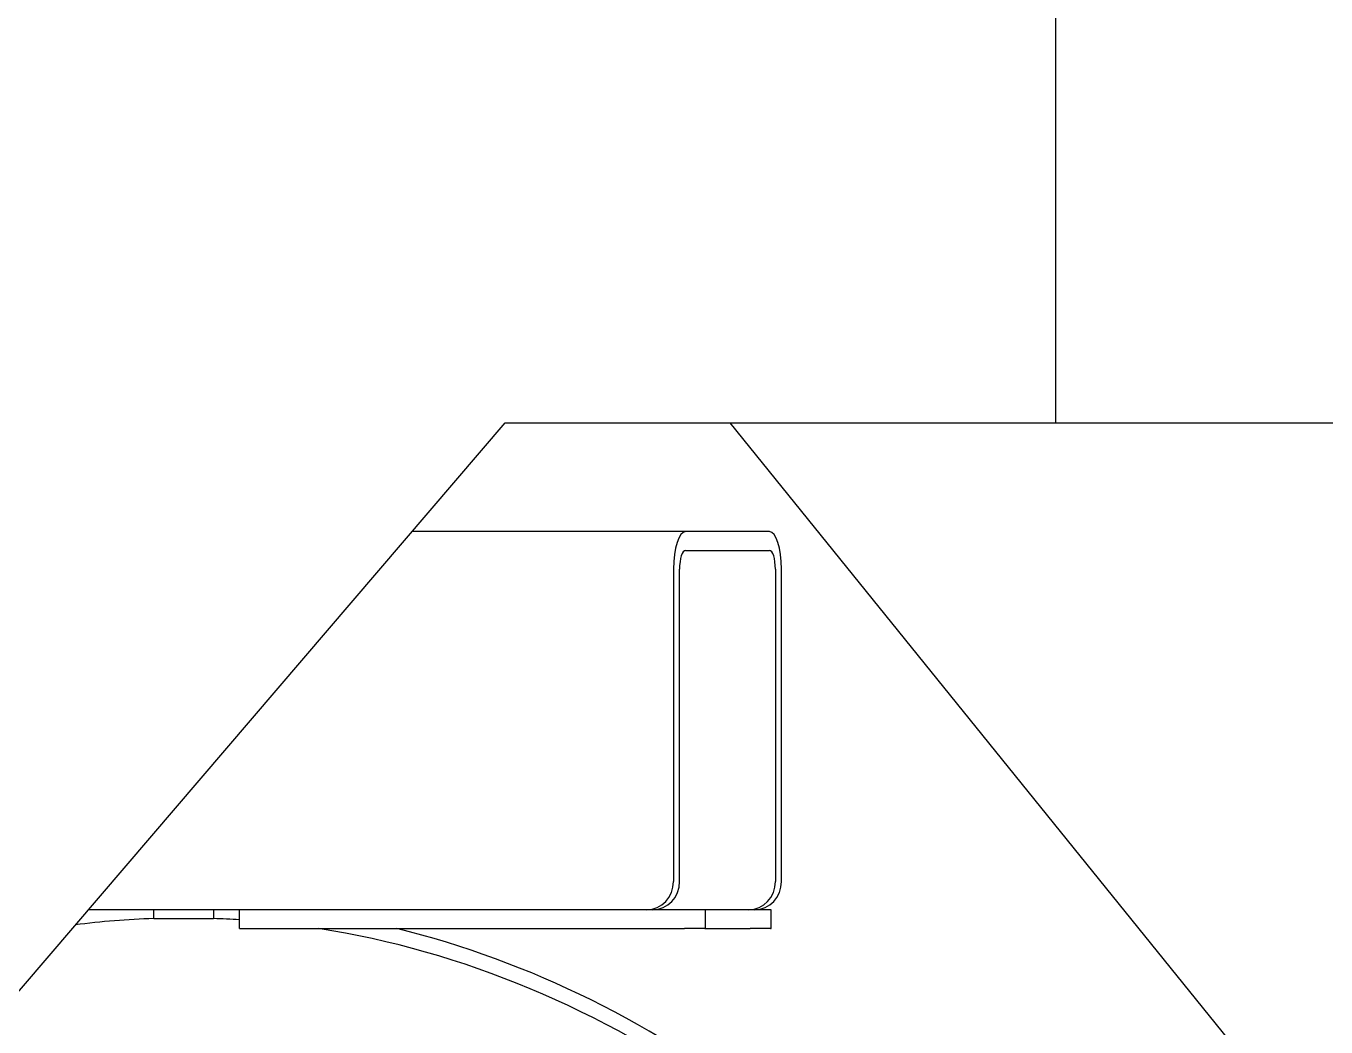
# Model space of a CAD drawing. Header units: millimetres. Extents: x -4172 to 126100, y -2 to 142133.
# Drawn here: x 31881.7 to 32297.6, y 44159.2 to 44479.5 of the extents above; entities that cross this region are included whole.
import ezdxf

# ---------------------------------------------------------------- set-up
doc = ezdxf.new("R2010")
doc.units = ezdxf.units.MM
doc.header["$LTSCALE"] = 100
doc.layers.add('Visible', color=7, linetype='Continuous', lineweight=25)

msp = doc.modelspace()

# ---------------------------------------------------------------- linework, layer by layer
at = {"layer": 'Visible'}
for p, q in [((32211.14, 44352.58), (32211.14, 48877.58)), ((31778.07, 44052.58), (32034.98, 44352.58)), ((32034.98, 44352.58), (32211.14, 44352.58)), ((32349.35, 44052.58), (32106.91, 44352.58)), ((32211.14, 44352.58), (32367.46, 44352.58)), ((32092.68, 44317.73), (32005.13, 44317.73)), ((32119.49, 44317.73), (32092.68, 44317.73)), ((32092.68, 44311.73), (32119.49, 44311.73)), ((32088.81, 44305.73), (32088.81, 44205.73)), ((32090.74, 44205.73), (32090.74, 44305.73)), ((32121.43, 44305.73), (32121.43, 44205.73)), ((32123.36, 44205.73), (32123.36, 44305.73)), ((32080.29, 44196.73), (31901.52, 44196.73)), ((31922.54, 44193.91), (31922.54, 44196.73)), ((31922.54, 44193.91), (31941.64, 44193.91)), ((31941.64, 44196.73), (31941.64, 44193.91)), ((31949.99, 44190.73), (31949.99, 44196.73)), ((32082.23, 44196.73), (32080.29, 44196.73)), ((32086.01, 44196.73), (32082.23, 44196.73)), ((32092.36, 44196.73), (32086.01, 44196.73)), ((32098.82, 44196.73), (32092.36, 44196.73)), ((32099.09, 44196.73), (32098.82, 44196.73)), ((32107, 44196.73), (32099.09, 44196.73)), ((32099.09, 44190.73), (32099.09, 44196.73)), ((32113.35, 44196.73), (32107, 44196.73)), ((32119.81, 44196.73), (32113.35, 44196.73)), ((32120.08, 44196.73), (32119.81, 44196.73)), ((32120.08, 44190.73), (32120.08, 44196.73)), ((31949.99, 44190.73), (31953.37, 44190.73)), ((31953.37, 44190.73), (32086.01, 44190.73)), ((32086.01, 44190.73), (32092.36, 44190.73)), ((32098.82, 44190.73), (32092.36, 44190.73)), ((32098.82, 44190.73), (32099.09, 44190.73)), ((32099.09, 44190.73), (32107, 44190.73)), ((32107, 44190.73), (32113.35, 44190.73)), ((32119.81, 44190.73), (32113.35, 44190.73)), ((32119.81, 44190.73), (32120.08, 44190.73))]:
    msp.add_line(p, q, dxfattribs=at)
for centre, major_axis, ratio, start_param, end_param in [((32092.68, 44305.73), (0, 12), 0.322975, 0, 1.570796), ((32119.49, 44305.73), (0, 12), 0.322975, 4.712389, 6.283185), ((32092.68, 44305.73), (0, 6), 0.322975, 0, 1.570796), ((32119.49, 44305.73), (0, 6), 0.322975, 4.712389, 6.283185), ((32080.29, 44205.73), (0, -9), 0.946407, 0, 1.570796), ((32082.23, 44205.73), (0, -9), 0.946407, 0, 1.570796), ((32112.91, 44205.73), (0, -9), 0.946407, 0, 1.570796), ((32114.85, 44205.73), (0, -9), 0.946407, 0, 1.570796), ((31932.09, 43717.58), (0, -476.5), 0.764292, 3.167829, 3.237021), ((31932.09, 43717.58), (0, -476.5), 0.764292, 3.092434, 3.115357), ((31932.09, 43717.58), (0, -476.5), 0.764292, 2.264039, 3.022968), ((31932.09, 43717.58), (0, 481.5), 0.764292, 5.397035, 6.096696)]:
    msp.add_ellipse(centre, major_axis=major_axis, ratio=ratio, start_param=start_param, end_param=end_param, dxfattribs=at)

doc.saveas('drawing.dxf')
